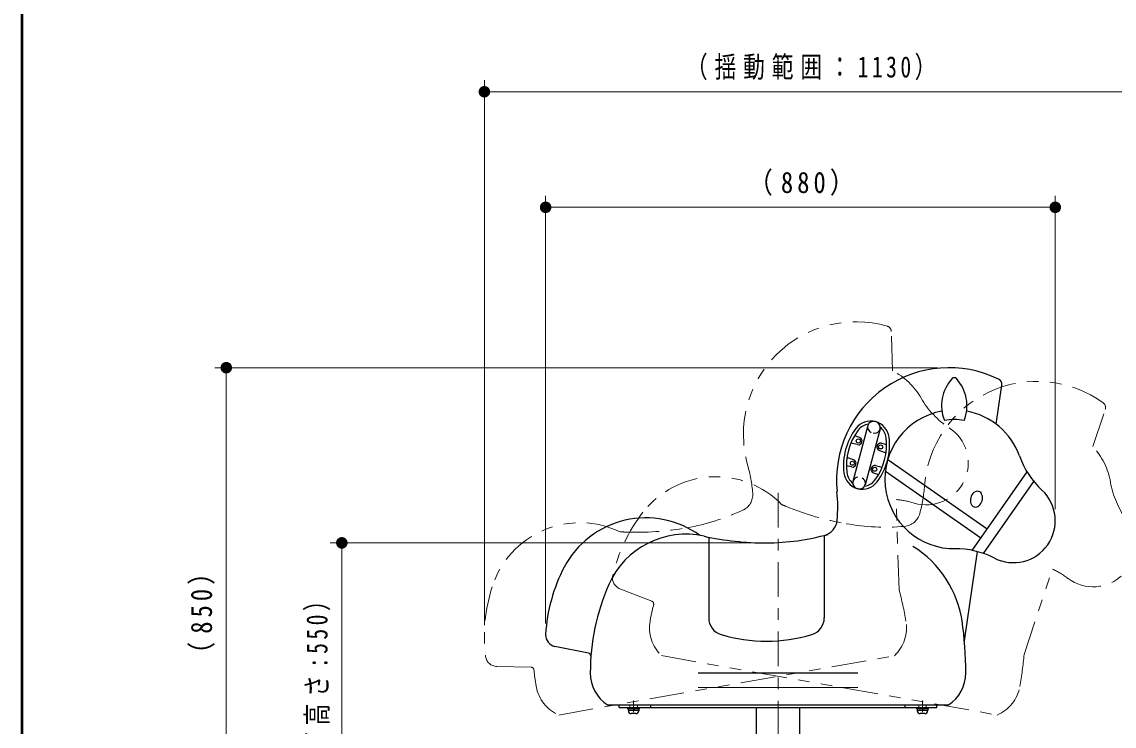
# Model space of a CAD drawing. Units: millimetres on the paper, scale 1:20. Extents: x -385 to 0, y 0 to 267.
# Drawn here: x -385 to -290.5, y 93.8 to 154.7 of the extents above; entities that cross this region are included whole.
import ezdxf

# ---------------------------------------------------------------- set-up
doc = ezdxf.new("R2010")
doc.units = ezdxf.units.MM
for name, pattern in [('USER1', [4.5, 2.5, -2]), ('USER2', [6, 3, -1, 1, -1]), ('USER3', [8, 3, -1, 1, -1, 1, -1])]:
    doc.linetypes.add(name, pattern=pattern)
doc.layers.add('LY_1', color=7, linetype='Continuous', lineweight=13)
doc.styles.add('ＭＳ ゴシック', font='')
doc.styles.get('ＭＳ ゴシック').set_extended_font_data('MS Gothic')

# ---------------------------------------------------------------- blocks, each defined once
blk = doc.blocks.new('filled_dot')
at = {"color": 0, "linetype": 'Continuous', "lineweight": -2, "const_width": 1.25}
blk.add_lwpolyline([(-0.625, 0, 1), (0.625, 0, 1)], format="xyb", close=True, dxfattribs=at)

msp = doc.modelspace()

# ---------------------------------------------------------------- linework, layer by layer
at = {"layer": 'LY_1', "lineweight": 50}
msp.add_line((-385, 267), (-385, 0), dxfattribs=at)
at = {"layer": 'LY_1'}
for p, q in [((-344.969, 102.507), (-344.969, 149.666)), ((-344.969, 148.666), (-288.65, 148.666)), ((-339.667, 102.654), (-339.667, 139.666)), ((-295.559, 112.542), (-295.559, 139.666)), ((-339.667, 138.666), (-295.559, 138.666)), ((-305.748, 124.787), (-368.306, 124.787)), ((-367.306, 82.127), (-367.306, 124.787)), ((-321.648, 109.627), (-358.306, 109.627)), ((-357.306, 82.127), (-357.306, 109.627)), ((-312.635, 97.127), (-326.473, 97.127))]:
    msp.add_line(p, q, dxfattribs=at)
at = {"layer": 'LY_1', "linetype": 'USER3'}
for p, q in [((-309.652, 124.525), (-309.754, 127.922)), ((-292.296, 117.955), (-291.227, 121.182)), ((-309.082, 105.575), (-309.316, 113.374)), ((-298.258, 99.958), (-295.804, 107.365)), ((-330.472, 104.578), (-333.239, 105.656)), ((-338.524, 94.732), (-309.474, 99.868)), ((-329.633, 99.868), (-300.584, 94.732)), ((-340.927, 98.869), (-343.896, 98.933))]:
    msp.add_line(p, q, dxfattribs=at)
at = {"layer": 'LY_1', "lineweight": 25}
for p, q in [((-300.686, 119.913), (-300.195, 123.276)), ((-311.78, 119.778), (-313.074, 114.948)), ((-310.717, 119.493), (-312.011, 114.664)), ((-312.67, 118.128), (-313.259, 118.253)), ((-312.502, 118.755), (-312.94, 118.897)), ((-310.603, 118.246), (-310.153, 118.15)), ((-310.771, 117.619), (-310.199, 117.433)), ((-313.188, 116.196), (-313.638, 116.292)), ((-313.02, 116.823), (-313.592, 117.009)), ((-311.121, 116.314), (-310.532, 116.189)), ((-310.049, 116.856), (-301.45, 110.834)), ((-311.289, 115.687), (-310.851, 115.545)), ((-310.262, 115.838), (-301.998, 110.052)), ((-302.749, 108.979), (-297.995, 115.768)), ((-301.775, 108.714), (-297.413, 114.944)), ((-325.554, 110.106), (-325.554, 103.134)), ((-315.554, 110.278), (-315.554, 103.134)), ((-303.424, 101.153), (-302.297, 108.874)), ((-335.95, 100.093), (-338.862, 100.674)), ((-326.473, 98.377), (-312.635, 98.377)), ((-334.304, 95.602), (-304.804, 95.602)), ((-333.304, 95.377), (-333.304, 95.602)), ((-330.554, 95.377), (-330.554, 95.602)), ((-308.554, 95.377), (-308.554, 95.602)), ((-305.804, 95.377), (-305.804, 95.602)), ((-333.304, 95.377), (-305.804, 95.377)), ((-332.579, 95.377), (-332.579, 95.277)), ((-331.529, 95.277), (-332.579, 95.277)), ((-332.514, 95.277), (-332.514, 95.152)), ((-332.514, 95.152), (-331.594, 95.152)), ((-332.504, 95.152), (-332.504, 95.102)), ((-331.854, 94.852), (-332.254, 94.852)), ((-332.057, 95.277), (-332.091, 95.152)), ((-332.017, 95.277), (-332.051, 95.152)), ((-331.604, 95.152), (-331.604, 95.102)), ((-331.594, 95.277), (-331.594, 95.152)), ((-331.529, 95.277), (-331.529, 95.377)), ((-321.429, 82.127), (-321.429, 95.377)), ((-317.679, 82.127), (-317.679, 95.377)), ((-307.579, 95.377), (-307.579, 95.277)), ((-306.529, 95.277), (-307.579, 95.277)), ((-307.514, 95.277), (-307.514, 95.152)), ((-307.514, 95.152), (-306.594, 95.152)), ((-307.504, 95.152), (-307.504, 95.102)), ((-306.854, 94.852), (-307.254, 94.852)), ((-307.057, 95.277), (-307.091, 95.152)), ((-307.017, 95.277), (-307.051, 95.152)), ((-306.604, 95.152), (-306.604, 95.102)), ((-306.594, 95.277), (-306.594, 95.152)), ((-306.529, 95.277), (-306.529, 95.377))]:
    msp.add_line(p, q, dxfattribs=at)
at = {"layer": 'LY_1', "linetype": 'USER2'}
for p, q in [((-319.554, 113.969), (-319.554, 59.881)), ((-332.054, 94.989), (-332.054, 95.989)), ((-307.054, 94.989), (-307.054, 95.989))]:
    msp.add_line(p, q, dxfattribs=at)
at = {"layer": 'LY_1', "linetype": 'USER1'}
for p, q in [((-332.379, 95.377), (-332.379, 95.602)), ((-331.729, 95.377), (-331.729, 95.602)), ((-307.379, 95.377), (-307.379, 95.602)), ((-306.729, 95.377), (-306.729, 95.602))]:
    msp.add_line(p, q, dxfattribs=at)
at = {"layer": 'LY_1', "lineweight": 25}
for centre in [(-312.602, 118.446), (-310.671, 117.928), (-313.12, 116.514), (-311.188, 115.996)]:
    msp.add_circle(centre, 0.175, dxfattribs=at)
at = {"layer": 'LY_1', "linetype": 'USER3'}
for centre, radius, start, end in [((-312.803, 119.016), 9.75, 73.99938, 195.75462), ((-310.254, 127.907), 0.5, 1.72291, 73.99938), ((-312.381, 119.182), 6, 29.71238, 62.93852), ((-297.146, 113.861), 9.75, 53.94682, 175.70207), ((-300.656, 125.873), 7.5, 209.71238, 236.99794), ((-291.702, 121.339), 0.5, 341.67036, 53.94682), ((-306.716, 116.543), 3.625, 253.05462, 56.99794), ((-296.692, 113.872), 6, 9.65983, 42.88597), ((-334.662, 112.849), 12.962, 4.81855, 15.75462), ((-324.945, 107.377), 7.978, 44.09128, 142.11903), ((-319.794, 115.563), 12.962, 344.766, 355.70207), ((-283.384, 116.137), 7.5, 189.65983, 216.94538), ((-323.241, 113.812), 1.5, 294.63861, 4.81855), ((-321.654, 106.057), 7.291, 67.5235, 70.45915), ((-309.461, 135.527), 24.601, 247.5235, 260.19341), ((-309.958, 105.901), 7.5, 73.05462, 85.08975), ((-320.083, 103.595), 14.139, 142.11903, 166.83122), ((-331.005, 130.741), 20.125, 280.24597, 294.63861), ((-308.734, 112.551), 1.5, 274.58605, 344.766), ((-292.275, 109.45), 3.625, 233.00206, 36.94538), ((-336.695, 103.394), 7.978, 64.14383, 162.17159), ((-331.802, 135.146), 24.601, 267.57606, 280.24597), ((-310.224, 131.116), 20.125, 260.19341, 274.58605), ((-333.15, 103.282), 7.291, 87.57606, 90.5117), ((-298.97, 100.565), 7.5, 53.00206, 65.03719), ((-332.876, 106.588), 1, 168.03116, 248.70463), ((-330.83, 101.507), 14.139, 162.17159, 186.88378), ((-340.232, 97.248), 32.244, 10.02628, 14.96527), ((-311.917, 99.554), 19, 165.59536, 169.97372), ((-330.564, 104.343), 0.252, 345.59537, 68.70463), ((-327.361, 102.284), 3.317, 169.97372, 226.75976), ((-311.747, 102.284), 3.317, 313.24024, 10.02628), ((-343.874, 99.933), 1, 188.08371, 268.75719), ((-330.375, 102.817), 32.244, 349.97372, 354.91271), ((-340.933, 98.617), 0.252, 5.64792, 88.75719), ((-321.774, 100.512), 19, 185.64792, 190.02628), ((-337.218, 97.781), 3.317, 190.02628, 246.81232), ((-301.89, 97.781), 3.317, 293.18768, 349.97372)]:
    msp.add_arc(centre, radius, start, end, dxfattribs=at)
at = {"layer": 'LY_1', "lineweight": 25}
for centre, radius, start, end in [((-304.748, 115.037), 9.75, 63.9731, 185.72834), ((-304.304, 123.672), 0.25, 42.86925, 137.13075), ((-301.973, 121.509), 3.43, 137.13075, 201.96534), ((-306.634, 121.509), 3.43, 338.03466, 42.86925), ((-300.69, 123.348), 0.5, 351.69663, 63.9731), ((-304.304, 115.127), 6, 100.23185, 271.27801), ((-304.304, 115.127), 6, 19.6861, 79.76815), ((-311.534, 118.57), 1.603, 7.02366, 142.97634), ((-311.298, 119.649), 0.499, 77.9376, 247.22507), ((-311.199, 119.622), 0.499, 255.91779, 72.0624), ((-311.507, 118.67), 1.5, 72.0624, 77.9376), ((-304.304, 115.127), 5.17, 80.53382, 99.46618), ((-308.56, 116.327), 5.328, 142.97634, 187.02366), ((-308.56, 116.327), 5.078, 142.97634, 187.02366), ((-311.534, 118.57), 1.353, 98.02609, 142.97634), ((-311.534, 118.57), 1.353, 7.02366, 51.97391), ((-312.602, 118.446), 0.325, 258, 72), ((-315.231, 118.115), 5.078, 322.97634, 7.02366), ((-310.671, 117.928), 0.325, 78, 252), ((-315.231, 118.115), 5.328, 322.97634, 7.02366), ((-313.12, 116.514), 0.325, 258, 72), ((-311.188, 115.996), 0.325, 78, 252), ((-291.593, 119.674), 7.5, 199.6861, 226.97166), ((-312.257, 115.872), 1.603, 187.02366, 322.97634), ((-312.257, 115.872), 1.353, 187.02366, 231.97391), ((-312.592, 114.819), 0.499, 100.66363, 252.0624), ((-312.493, 114.793), 0.499, 240.56587, 61.81348), ((-312.257, 115.872), 1.353, 278.02609, 322.97634), ((-327.347, 112.77), 12.962, 354.79228, 5.72834), ((-312.284, 115.772), 1.5, 252.0624, 257.9376), ((-301.999, 113.307), 0.908, 130.98723, 197.96381), ((-302.311, 113.666), 0.432, 17.96381, 130.98723), ((-302.764, 113.52), 0.908, 310.98723, 17.96381), ((-299.184, 111.542), 3.625, 243.02834, 46.97166), ((-302.452, 113.161), 0.432, 197.96381, 310.98723), ((-330.995, 103.812), 7.978, 54.11756, 152.14531), ((-315.932, 111.729), 1.5, 284.61233, 354.79228), ((-327.524, 103.085), 7.291, 77.54978, 156.28725), ((-320.648, 134.228), 24.601, 257.54978, 270.21969), ((-320.631, 129.752), 20.125, 270.21969, 285.57601), ((-312.747, 101.47), 9.235, 7.72696, 58.27203), ((-304.23, 101.627), 7.5, 63.02834, 90.3139), ((-325.548, 100.934), 14.139, 152.14531, 176.8575), ((-316.804, 98.377), 19, 156.28725, 180), ((-324.054, 103.134), 1.5, 180, 253.50726), ((-317.054, 103.134), 1.5, 286.49274, 0), ((-335.548, 98.377), 32.244, 0, 8.0818), ((-338.667, 101.654), 1, 178.05743, 258.73091), ((-320.554, 114.955), 13.829, 253.50726, 286.49274), ((-335.999, 99.846), 0.252, 355.62164, 78.73091), ((-332.487, 98.377), 3.317, 180, 236.78604), ((-306.621, 98.377), 3.317, 303.21396, 0), ((-332.254, 95.102), 0.25, 180, 270), ((-331.854, 95.102), 0.25, 270, 0), ((-307.254, 95.102), 0.25, 180, 270), ((-306.854, 95.102), 0.25, 270, 0)]:
    msp.add_arc(centre, radius, start, end, dxfattribs=at)

# ---------------------------------------------------------------- block references
at = {"layer": 'LY_1', "xscale": 0.4, "yscale": 0.4}
for p in [(-344.969, 148.666), (-339.667, 138.666)]:
    msp.add_blockref('filled_dot', p, dxfattribs=at)
for p, rotation in [((-295.559, 138.666), 180), ((-367.306, 124.787), 270), ((-357.306, 109.627), 270)]:
    msp.add_blockref('filled_dot', p, dxfattribs=dict(at, rotation=rotation))

# ---------------------------------------------------------------- texts
at = {"layer": 'LY_1', "char_height": 1.833, "attachment_point": 8, "style": 'ＭＳ ゴシック'}
for s, insert in [('\\T1.32;\\W0.75;（揺動範囲：1130）', (-316.387, 149.666)), ('\\T1.33;\\W0.85;（880）', (-317.188, 139.666))]:
    msp.add_mtext(s, dxfattribs=dict(at, insert=insert))
at = {"layer": 'LY_1', "char_height": 1.833, "attachment_point": 8, "rotation": 90, "style": 'ＭＳ ゴシック'}
for s, insert in [('\\T1.33;\\W0.85;（850）', (-368.306, 103.881)), ('\\T1.32;\\W0.75;（座面高さ:550）', (-358.306, 96.305))]:
    msp.add_mtext(s, dxfattribs=dict(at, insert=insert))

doc.saveas('drawing.dxf')
